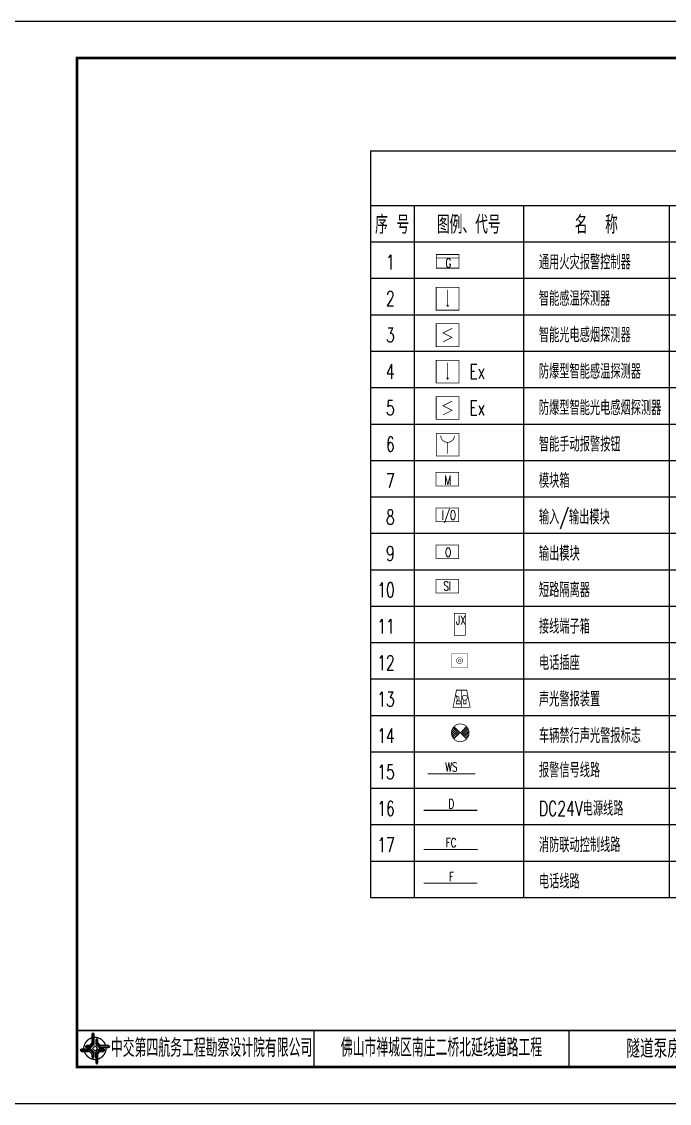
# Model space of a CAD drawing. Header units: millimetres. Extents: x 210068 to 672068, y -299976 to -107099.
# Drawn here: x 505551 to 523320, y -294192 to -264492 of the extents above; entities that cross this region are included whole.
import ezdxf
from ezdxf.enums import TextEntityAlignment as Align

# ---------------------------------------------------------------- set-up
doc = ezdxf.new("R2010")
doc.units = ezdxf.units.MM
doc.header["$LTSCALE"] = 1000
doc.header["$MEASUREMENT"] = 0
for name, color, linetype in [('E-TEXT-PLAN', 7, 'Continuous'), ('E-TEXT-PLAN-DER', 7, 'Continuous'), ('T-CABL-24', 7, 'Continuous'), ('T-CABL-D', 7, 'Continuous'), ('T-CABL-F', 7, 'Continuous'), ('T-CABL-FC', 7, 'Continuous'), ('T-CABL-FS', 7, 'Continuous'), ('T-EQUP', 7, 'Continuous'), ('T-EQUP-FIRE', 7, 'Continuous'), ('T-EQUP-LIST-PLAN', 3, 'Continuous'), ('图框', 7, 'Continuous')]:
    doc.layers.add(name, color=color, linetype=linetype)
doc.styles.add('IDQSTYLE', font='simplex1.shx', dxfattribs={"width": 0.7, "bigfont": 'hztxt.shx'})
doc.styles.get("Standard").update_dxf_attribs({"font": 'simplex1.shx', "width": 0.7, "bigfont": 'HZTXT.shx'})

# ---------------------------------------------------------------- blocks, each defined once
blk = doc.blocks.new('HC001224')
at = {"color": 0, "linetype": 'Continuous', "const_width": 0.2}
blk.add_lwpolyline([(-3.125, 3.125), (3.125, 3.125), (3.125, -3.125), (-3.125, -3.125)], close=True, dxfattribs=at)
blk.add_lwpolyline([(1.25, 1.875), (-1.25, 0.625), (1.25, -0.625), (-1.25, -1.875)], dxfattribs=at)
at = {"layer": 'E-TEXT-PLAN-DER', "color": 0, "style": 'IDQSTYLE', "width": 0.7}
blk.add_attdef('PSFHATT', (5.125, -3.125), '', height=2.5, dxfattribs=at)
blk = doc.blocks.new('HC001223')
at = {"color": 0, "linetype": 'Continuous', "const_width": 0.2}
blk.add_lwpolyline([(-3.125, 3.125), (3.125, 3.125), (3.125, -3.125), (-3.125, -3.125)], close=True, dxfattribs=at)
blk.add_lwpolyline([(0, 2.5), (0, -1.875)], dxfattribs=at)
at = {"color": 0, "linetype": 'Continuous', "const_width": 0.3}
blk.add_lwpolyline([(-0.15, -1.875, 1), (0.15, -1.875, 1)], format="xyb", close=True, dxfattribs=at)
at = {"layer": 'E-TEXT-PLAN-DER', "color": 0, "style": 'IDQSTYLE', "width": 0.7}
blk.add_attdef('PSFHATT', (5.125, -3.125), '', height=2.5, dxfattribs=at)
blk = doc.blocks.new('HC001229')
at = {"color": 0, "linetype": 'Continuous', "const_width": 0.2}
blk.add_lwpolyline([(-3.12, 3.12), (3.12, 3.12), (3.12, -3.12), (-3.12, -3.12)], close=True, dxfattribs=at)
blk.add_lwpolyline([(-1.88, 2.5, 0.198912), (-1.33, 1.17, 0.198912), (0, 0.62, 0.198912), (1.33, 1.17, 0.198912), (1.88, 2.5)], format="xyb", dxfattribs=at)
blk.add_lwpolyline([(0, 0.62), (0, -2.5)], dxfattribs=at)
at = {"layer": 'E-TEXT-PLAN-DER', "color": 0, "style": 'IDQSTYLE', "width": 0.7}
blk.add_attdef('PSFHATT', (5.12, -3.12), '', height=2.5, dxfattribs=at)
blk = doc.blocks.new('HC001172')
at = {"color": 0, "linetype": 'Continuous', "const_width": 0.2}
blk.add_lwpolyline([(-3.12, 1.88), (3.12, 1.88), (3.12, -1.87), (-3.12, -1.87)], close=True, dxfattribs=at)
at = {"color": 0, "style": 'IDQSTYLE', "width": 0.7}
blk.add_attdef('I/O', (-1.54, -0.85), '', height=1.5, dxfattribs=at)
at = {"layer": 'E-TEXT-PLAN-DER', "color": 0, "style": 'IDQSTYLE', "width": 0.7}
blk.add_attdef('PSFHATT', (5.12, -1.87), '', height=1.5, dxfattribs=at)
blk = doc.blocks.new('HC001173')
at = {"color": 0, "linetype": 'Continuous', "const_width": 0.2}
blk.add_lwpolyline([(-3.12, 1.88), (3.12, 1.88), (3.12, -1.87), (-3.12, -1.87)], close=True, dxfattribs=at)
at = {"color": 0, "style": 'IDQSTYLE', "width": 0.7}
blk.add_attdef('M', (-0.77, -0.77), '', height=1.5, dxfattribs=at)
at = {"layer": 'E-TEXT-PLAN-DER', "color": 0, "style": 'IDQSTYLE', "width": 0.7}
blk.add_attdef('PSFHATT', (5.12, -1.87), '', height=1.5, dxfattribs=at)
blk = doc.blocks.new('HC001175')
at = {"color": 0, "linetype": 'Continuous', "const_width": 0.2}
blk.add_lwpolyline([(-3.12, 1.88), (3.12, 1.88), (3.12, -1.87), (-3.12, -1.87)], close=True, dxfattribs=at)
at = {"color": 0, "style": 'IDQSTYLE', "width": 0.7}
blk.add_attdef('O', (-0.61, -0.85), '', height=1.5, dxfattribs=at)
at = {"layer": 'E-TEXT-PLAN-DER', "color": 0, "style": 'IDQSTYLE', "width": 0.7}
blk.add_attdef('PSFHATT', (5.12, -1.87), '', height=1.5, dxfattribs=at)
blk = doc.blocks.new('HC001180')
at = {"color": 0, "linetype": 'Continuous', "const_width": 0.2}
blk.add_lwpolyline([(-3.12, 1.88), (3.12, 1.88), (3.12, -1.87), (-3.12, -1.87)], close=True, dxfattribs=at)
at = {"color": 0, "style": 'IDQSTYLE', "width": 0.7}
blk.add_attdef('SI', (-0.77, -0.85), '', height=1.5, dxfattribs=at)
at = {"layer": 'E-TEXT-PLAN-DER', "color": 0, "style": 'IDQSTYLE', "width": 0.7}
blk.add_attdef('PSFHATT', (5.12, -1.87), '', height=1.5, dxfattribs=at)
blk = doc.blocks.new('HC001164')
at = {"color": 0, "linetype": 'Continuous', "const_width": 0.2}
blk.add_lwpolyline([(-3.12, 1.88), (3.12, 1.88), (3.12, -1.87), (-3.12, -1.87)], close=True, dxfattribs=at)
blk.add_lwpolyline([(-3.12, 0.93), (3.12, 0.93)], dxfattribs=at)
at = {"color": 0, "style": 'IDQSTYLE', "width": 0.7}
blk.add_attdef('G', (-0.59, -1.32), '', height=1.5, dxfattribs=at)
at = {"layer": 'E-TEXT-PLAN-DER', "color": 0, "style": 'IDQSTYLE', "width": 0.7}
blk.add_attdef('PSFHATT', (5.12, -1.87), '', height=1.5, dxfattribs=at)
blk = doc.blocks.new('HC001529')
at = {"color": 0, "linetype": 'Continuous', "const_width": 0.3}
blk.add_lwpolyline([(5, 2.5), (-5, 2.5), (-5, -2.5), (5, -2.5)], close=True, dxfattribs=at)
at = {"color": 0, "style": 'IDQSTYLE', "width": 0.7}
blk.add_attdef('AL', (-1.46, -1.25), '', height=2.5, dxfattribs=at)
at = {"layer": 'E-TEXT-PLAN-DER', "color": 0, "style": 'IDQSTYLE', "width": 0.7}
blk.add_attdef('PSFHATT', (7, -2.5), '', height=2.5, dxfattribs=at)
blk = doc.blocks.new('HC001932040682')
at = {"layer": 'T-EQUP-FIRE', "color": 0, "const_width": 0.2}
blk.add_lwpolyline([(-3.75, 3.125), (3.75, 3.125), (3.75, -3.125), (-3.75, -3.125)], close=True, dxfattribs=at)
for points in [[(1.4, 0, 1), (-1.4, 0, 1)], [(0.6, 0, 1), (-0.6, 0, 1)]]:
    blk.add_lwpolyline(points, format="xyb", close=True, dxfattribs=at)
at = {"color": 0, "width": 0.7}
blk.add_attdef('PSFHATT', (5.75, -3.125), '', height=2.5, dxfattribs=at)
blk = doc.blocks.new('tb')
at = {"lineweight": -3}
h = blk.add_hatch(color=256, dxfattribs=at)
h.paths.add_polyline_path([(-1.23, -0.13), (-3.78, -0.14), (-4.14, -0.41), (-1.4, -0.44), (-0.56, -1.24), (-0.54, -2.62), (-0.27, -2.2), (-0.26, -1.06)])
h.paths.add_polyline_path([(0.13, -1.08), (0.14, -3.86), (0.41, -4.26), (0.44, -1.24), (1.25, -0.43), (2.66, -0.43), (2.26, -0.16), (1.07, -0.15)])
h.paths.add_polyline_path([(1.08, 0.3), (3.62, 0.3), (4.02, 0.56), (1.25, 0.57), (0.43, 1.39), (0.43, 2.8), (0.16, 2.41), (0.15, 1.24)])
h.paths.add_polyline_path([(-0.28, 1.21), (-0.28, 3.99), (-0.56, 4.39), (-0.57, 1.41), (-1.38, 0.6), (-2.74, 0.56), (-2.33, 0.3), (-1.2, 0.29)])
for p, q in [((-0.56, 4.39), (-0.57, 1.41)), ((-1.38, 0.6), (-2.74, 0.56)), ((-0.57, 1.41), (-1.38, 0.6)), ((0.43, 2.8), (0.43, 1.39)), ((0.43, 1.39), (1.25, 0.57)), ((1.25, 0.57), (4.02, 0.56)), ((-4.14, -0.41), (-1.4, -0.44)), ((-1.4, -0.44), (-0.56, -1.24)), ((-0.56, -1.24), (-0.54, -2.62)), ((0.41, -4.26), (0.44, -1.24)), ((0.44, -1.24), (1.25, -0.43)), ((1.25, -0.43), (2.66, -0.43))]:
    blk.add_line(p, q, dxfattribs=at)
at = {"lineweight": -3, "const_width": 0.35, "flags": 128}
for points in [[(-0.9, 3.02, 0.324167), (-3.16, -0.14)], [(2.88, 0.92, 0.324403), (-0.24, 3.15)], [(0.75, -2.86, 0.325418), (3.02, 0.26)], [(-2.98, -0.76, 0.322976), (0.14, -2.98)]]:
    blk.add_lwpolyline(points, format="xyb", dxfattribs=at)
at = {"lineweight": -3, "flags": 128}
for points in [[(-0.9, 3.99), (-0.9, 1.58), (-1.53, 0.91), (-2.34, 0.91), (-2.74, 0.56), (-2.33, 0.3), (-1.2, 0.29), (-0.28, 1.21), (-0.28, 3.99), (-0.56, 4.39)], [(-0.04, 0.77), (0.68, 0.04), (-0.04, -0.69), (-0.77, 0.05)], [(3.62, 0.92), (1.43, 0.92), (0.77, 1.54), (0.77, 2.38), (0.43, 2.8), (0.16, 2.41), (0.15, 1.24), (1.08, 0.3), (3.62, 0.3), (4.02, 0.56)], [(-3.73, -0.76), (-1.54, -0.76), (-0.89, -1.39), (-0.89, -2.21), (-0.54, -2.62), (-0.27, -2.2), (-0.26, -1.06), (-1.23, -0.13), (-3.78, -0.14), (-4.14, -0.41)], [(0.75, -3.85), (0.75, -1.43), (1.4, -0.78), (2.26, -0.78), (2.66, -0.43), (2.26, -0.16), (1.07, -0.15), (0.13, -1.08), (0.14, -3.86), (0.41, -4.26)]]:
    blk.add_lwpolyline(points, close=True, dxfattribs=at)
blk = doc.blocks.new('series')
at = {"width": 0.75}
for tag, height, p in [('页码', 4, (-35, -19)), ('图名', 5, (-220, -282)), ('图号', 5, (-20, -282))]:
    blk.add_attdef(tag, text='', height=height, dxfattribs=at).set_placement(p, align=Align.MIDDLE_CENTER)
blk = doc.blocks.new('HC001937470254')
at = {"color": 0, "linetype": 'Continuous'}
for p, q in [((-2.39, 0.05), (-1.16, -1.18)), ((-2.32, 0.55), (-0.88, -0.9)), ((-2.18, 0.97), (-0.6, -0.61)), ((-1.98, 1.33), (-0.32, -0.33)), ((-1.72, 1.64), (-0.04, -0.04)), ((1.72, 1.64), (0.04, -0.04)), ((1.98, 1.33), (0.32, -0.33)), ((2.18, 0.97), (0.6, -0.61)), ((2.32, 0.55), (0.88, -0.9)), ((2.39, 0.05), (1.16, -1.18)), ((-2.33, -0.58), (-1.44, -1.47)), ((2.33, -0.58), (1.44, -1.47))]:
    blk.add_line(p, q, dxfattribs=at)
at = {"layer": 'T-EQUP-FIRE', "color": 0, "const_width": 0.2}
blk.add_lwpolyline([(0, 2.4, 1), (0, -2.46, 1)], format="xyb", close=True, dxfattribs=at)
for points in [[(1.69, 1.72), (-1.72, -1.75)], [(-1.69, 1.72), (1.72, -1.75)]]:
    blk.add_lwpolyline(points, dxfattribs=at)
at = {"color": 0, "width": 0.7}
blk.add_attdef('PSFHATT', (4.43, -2.46), '', height=2.5, dxfattribs=at)
blk = doc.blocks.new('HC001951073186')
at = {"layer": 'T-EQUP-FIRE', "color": 0, "const_width": 0.2}
blk.add_lwpolyline([(-1.41, 2.34), (1.41, 2.34), (2.34, -2.34), (-2.34, -2.34)], close=True, dxfattribs=at)
for points in [[(-1.09, -0.66), (-1.47, 0.84), (-0.72, 0.46), (-0.72, -0.66)], [(0, 2.34), (0, -2.34)], [(-1.47, -1.41), (-1.47, -0.66), (-0.34, -0.66), (-0.34, -1.41), (-1.47, -1.41)], [(0.55, -0.29), (0.55, -1.41), (1.18, -1.41), (1.18, -0.29)]]:
    blk.add_lwpolyline(points, dxfattribs=at)
blk.add_lwpolyline([(1.35, -0.22, 0.198912), (1.55, 0.27, 0.198912), (1.35, 0.76, 0.198912), (0.86, 0.96, 0.198912), (0.37, 0.76, 0.198912), (0.17, 0.27, 0.198912), (0.37, -0.22, 0.198912), (0.86, -0.42, 0.198912)], format="xyb", close=True, dxfattribs=at)
at = {"color": 0, "width": 0.7}
blk.add_attdef('PSFHATT', (4.34, -2.34), '', height=2.5, dxfattribs=at)

msp = doc.modelspace()

# ---------------------------------------------------------------- linework, layer by layer
msp.add_lwpolyline([(546068.5, -294191.9), (546068.5, -264491.9), (504068.5, -264491.9), (504068.5, -294191.9)], close=True)
for points, const_width in [([(545068.5, -265491.9), (507068.5, -265491.9), (507068.5, -293191.9), (545068.5, -293191.9), (545068.5, -265491.9)], 70), ([(507068.5, -292191.9), (545068.5, -292191.9)], 40)]:
    msp.add_lwpolyline(points, dxfattribs=dict(const_width=const_width))
at = {"layer": 'T-CABL-D', "color": 3, "linetype": 'Continuous', "const_width": 30}
msp.add_lwpolyline([(516583.9, -286145.6), (518056.2, -286145.6)], dxfattribs=at)
at = {"layer": 'T-CABL-F', "color": 140, "linetype": 'Continuous', "const_width": 30}
msp.add_lwpolyline([(516583.9, -288145.6), (518056.2, -288145.6)], dxfattribs=at)
at = {"layer": 'T-CABL-FC', "color": 5, "linetype": 'Continuous', "const_width": 30}
msp.add_lwpolyline([(516583.9, -287224.7), (518062.5, -287224.7)], dxfattribs=at)
at = {"layer": 'T-CABL-FS', "color": 6, "linetype": 'Continuous', "const_width": 30}
msp.add_lwpolyline([(516687.8, -285144.1), (517993.9, -285144.1)], dxfattribs=at)
at = {"layer": 'T-EQUP-LIST-PLAN', "color": 7, "linetype": 'Continuous'}
for p, q in [((515117, -268039.6), (515117, -270539.6)), ((515117, -268039.6), (535275.1, -268039.6)), ((515117, -269539.6), (535275.1, -269539.6)), ((516317, -269539.6), (516317, -270539.6)), ((519317, -269539.6), (519317, -270539.6)), ((523317, -269539.6), (523317, -270539.6)), ((515117, -270539.6), (535275.1, -270539.6)), ((515117, -270539.6), (515117, -271539.6)), ((516317, -270539.6), (516317, -271539.6)), ((519317, -270539.6), (519317, -271539.6)), ((523317, -270539.6), (523317, -271539.6)), ((515117, -271539.6), (515117, -272539.6)), ((515117, -271539.6), (535275.1, -271539.6)), ((515117, -271539.6), (535275.1, -271539.6)), ((516317, -271539.6), (516317, -272539.6)), ((519317, -271539.6), (519317, -272539.6)), ((523317, -271539.6), (523317, -272539.6)), ((515117, -272539.6), (515117, -273539.6)), ((515117, -272539.6), (535275.1, -272539.6)), ((516317, -272539.6), (516317, -273539.6)), ((519317, -272539.6), (519317, -273539.6)), ((523317, -272539.6), (523317, -273539.6)), ((515117, -273539.6), (515117, -274539.6)), ((515117, -273539.6), (535275.1, -273539.6)), ((516317, -273539.6), (516317, -274539.6)), ((519317, -273539.6), (519317, -274539.6)), ((523317, -273539.6), (523317, -274539.6)), ((515117, -274539.6), (515117, -275539.6)), ((515117, -274539.6), (535275.1, -274539.6)), ((516317, -274539.6), (516317, -275539.6)), ((519317, -274539.6), (519317, -275539.6)), ((523317, -274539.6), (523317, -275539.6)), ((515117, -275539.6), (515117, -276539.6)), ((515117, -275539.6), (535275.1, -275539.6)), ((516317, -275539.6), (516317, -276539.6)), ((519317, -275539.6), (519317, -276539.6)), ((523317, -275539.6), (523317, -276539.6)), ((515117, -276539.6), (535275.1, -276539.6)), ((515117, -276539.6), (515117, -277539.6)), ((515117, -276539.6), (535275.1, -276539.6)), ((516317, -276539.6), (516317, -277539.6)), ((519317, -276539.6), (519317, -277539.6)), ((523317, -276539.6), (523317, -277539.6)), ((515117, -277539.6), (515117, -278539.6)), ((515117, -277539.6), (535275.1, -277539.6)), ((516322.2, -277539.6), (516322.2, -278539.6)), ((519317, -277539.6), (519317, -278539.6)), ((523317, -277539.6), (523317, -278539.6)), ((515117, -278539.6), (535275.1, -278539.6)), ((515117, -278539.6), (535275.1, -278539.6)), ((515117, -278539.6), (515117, -279539.6)), ((516317, -278539.6), (516317, -279539.6)), ((519317, -278539.6), (519317, -279539.6)), ((523317, -278539.6), (523317, -279539.6)), ((515117, -279539.6), (515117, -280539.6)), ((515117, -279539.6), (535275.1, -279539.6)), ((516317, -279539.6), (516317, -280539.6)), ((519317, -279539.6), (519317, -280539.6)), ((523317, -279539.6), (523317, -280539.6)), ((515117, -280539.6), (515117, -281539.6)), ((515117, -280539.6), (535275.1, -280539.6)), ((515117, -280539.6), (535275.1, -280539.6)), ((516317, -280539.6), (516317, -281539.6)), ((519317, -280539.6), (519317, -281539.6)), ((523317, -280539.6), (523317, -281539.6)), ((515117, -281539.6), (515117, -282539.6)), ((515117, -281539.6), (535275.1, -281539.6)), ((516317, -281539.6), (516317, -282539.6)), ((519317, -281539.6), (519317, -282539.6)), ((523317, -281539.6), (523317, -282539.6)), ((515117, -282539.6), (515117, -288539.6)), ((515117, -282539.6), (535275.1, -282539.6)), ((516317, -282539.6), (516317, -288539.6)), ((519317, -282539.6), (519317, -288539.6)), ((523317, -282539.6), (523317, -288539.6)), ((515117, -283539.6), (535275.1, -283539.6)), ((515117, -284539.6), (535275.1, -284539.6)), ((515117, -285539.6), (535275.1, -285539.6)), ((516317, -285539.6), (516317, -286539.6)), ((519317, -285539.6), (519317, -286539.6)), ((523317, -285539.6), (523317, -286539.6)), ((515117, -286539.6), (535275.1, -286539.6)), ((515117, -287539.6), (535275.1, -287539.6)), ((515117, -288539.6), (535275.1, -288539.6))]:
    msp.add_line(p, q, dxfattribs=at)
at = {"layer": '图框', "const_width": 40}
for points in [[(513568.5, -292191.9), (513568.5, -293191.9)], [(520568.5, -293191.9), (520568.5, -292191.9)]]:
    msp.add_lwpolyline(points, dxfattribs=at)

# ---------------------------------------------------------------- block references
ref = msp.add_blockref('series', (546068.5, -264491.9), dxfattribs=dict(xscale=100, yscale=100, zscale=100))
ref.add_attrib('页码', '第  15  页    共  19  页', dxfattribs={"height": 400, "width": 0.75}).set_placement((542568.5, -266391.9), align=Align.MIDDLE_CENTER)
ref.add_attrib('图名', '隧道泵房 图例(弱电）', dxfattribs={"height": 500, "width": 0.75}).set_placement((524068.5, -292691.9), align=Align.MIDDLE_CENTER)
ref.add_attrib('图号', 'S5-DQ-01-15', dxfattribs={"height": 480, "width": 0.5}).set_placement((544068.5, -292691.9), align=Align.MIDDLE_CENTER)
at = {"lineweight": -3, "xscale": 100, "yscale": 100, "zscale": 100}
msp.add_blockref('tb', (507568, -292691.4), dxfattribs=at)
at = {"layer": 'E-TEXT-PLAN', "color": 4}
ref = msp.add_blockref('HC001529', (517571.6, -281041), dxfattribs=dict(at, xscale=60, yscale=60, zscale=60, rotation=90))
ref.add_attrib('AL', 'JX', dxfattribs={"color": 0, "height": 240, "width": 0.7}).set_placement((517468.4, -281118.8), align=Align.BOTTOM_LEFT)
at = {"layer": 'T-EQUP', "color": 4}
for name, p, xscale, yscale, zscale in [('HC001932040682', (517567.3, -282034.4), 60, 60, 60), ('HC001951073186', (517620.3, -283081.6), 100, 100, 100), ('HC001937470254', (517582.7, -284014.6), 100, 100, 100)]:
    msp.add_blockref(name, p, dxfattribs=dict(at, xscale=xscale, yscale=yscale, zscale=zscale))
at = {"layer": 'T-EQUP-FIRE', "color": 4}
ref = msp.add_blockref('HC001164', (517238.7, -271073.4), dxfattribs=dict(at, xscale=100, yscale=100, zscale=100))
ref.add_attrib('G', 'G', (517179.8, -271241.8), dxfattribs={"color": 0, "height": 250, "style": 'IDQSTYLE', "width": 0.7})
at = {"layer": 'T-EQUP-FIRE', "color": 4, "xscale": 100, "yscale": 100, "zscale": 100}
for name, p in [('HC001223', (517235.7, -272101.9)), ('HC001224', (517234.9, -273100)), ('HC001223', (517235.7, -274101.9)), ('HC001224', (517234.9, -275100)), ('HC001229', (517235.7, -276105.1))]:
    msp.add_blockref(name, p, dxfattribs=at)
at = {"layer": 'T-EQUP-FIRE', "color": 4}
ref = msp.add_blockref('HC001173', (517230, -277056.7), dxfattribs=dict(at, xscale=100, yscale=100, zscale=100))
ref.add_attrib('M', 'M', (517153, -277207.1), dxfattribs={"color": 0, "height": 250, "style": 'IDQSTYLE', "width": 0.7})
ref = msp.add_blockref('HC001172', (517230, -278033.7), dxfattribs=dict(at, xscale=100, yscale=100, zscale=100))
ref.add_attrib('I/O', 'I/O', (517075.6, -278165.9), dxfattribs={"color": 0, "height": 250, "style": 'IDQSTYLE', "width": 0.7})
ref = msp.add_blockref('HC001175', (517230, -279048.7), dxfattribs=dict(at, xscale=100, yscale=100, zscale=100))
ref.add_attrib('O', 'O', (517169.4, -279185.6), dxfattribs={"color": 0, "height": 250, "style": 'IDQSTYLE', "width": 0.7})
ref = msp.add_blockref('HC001180', (517230, -279995), dxfattribs=dict(at, xscale=100, yscale=100, zscale=100))
ref.add_attrib('SI', 'SI', (517121.5, -280114.3), dxfattribs={"color": 0, "height": 250, "style": 'IDQSTYLE', "width": 0.7})

# ---------------------------------------------------------------- texts
at = {"layer": 'T-CABL-24', "color": 6, "style": 'IDQSTYLE', "width": 0.7}
for s, p in [('D', (517340.9, -285969.3)), ('F', (517340.9, -287969.3))]:
    msp.add_text(s, height=250, dxfattribs=at).set_placement(p, align=Align.MIDDLE_CENTER)
at = {"layer": 'T-CABL-FC', "color": 11, "style": 'IDQSTYLE', "width": 0.7}
msp.add_text('FC', height=250, dxfattribs=at).set_placement((517334.7, -287034.7), align=Align.MIDDLE_CENTER)
at = {"layer": 'T-CABL-FS', "color": 6, "style": 'IDQSTYLE', "width": 0.7}
msp.add_text('WS', height=250, dxfattribs=at).set_placement((517340.9, -284954.1), align=Align.MIDDLE_CENTER)
at = {"layer": 'T-EQUP-LIST-PLAN', "color": 3, "style": 'IDQSTYLE', "width": 0.7}
for s, p in [('序 号', (515717, -270039.6)), ('图例、代号', (517817, -270039.6)), ('名  称', (521317, -270039.6))]:
    msp.add_text(s, height=500, dxfattribs=at).set_placement(p, align=Align.MIDDLE)
for s, p in [('通用火灾报警控制器', (519741.1, -271295.1)), ('智能感温探测器', (519741.1, -272295.1)), ('智能光电感烟探测器', (519741.1, -273295.1)), ('Ex', (517833.2, -274295.1)), ('防爆型智能感温探测器', (519741.1, -274295.1)), ('Ex', (517833.2, -275295.1)), ('防爆型智能光电感烟探测器', (519741.1, -275295.1)), ('智能手动报警按钮', (519741.1, -276295.1)), ('模块箱', (519741.1, -277295.1)), ('输入/输出模块', (519741.1, -278295.1)), ('输出模块', (519741.1, -279295.1)), ('短路隔离器', (519741.1, -280295.1)), ('接线端子箱', (519741.1, -281295.1)), ('电话插座', (519741.1, -282295.1)), ('声光警报装置', (519741.1, -283295.1)), ('车辆禁行声光警报标志', (519741.1, -284295.1)), ('报警信号线路', (519741.1, -285245.3)), ('DC24V电源线路', (519741.1, -286295.1)), ('消防联动控制线路', (519741.1, -287295.1)), ('电话线路', (519741.1, -288295.1))]:
    msp.add_text(s, height=400, dxfattribs=at).set_placement(p)
for s, p in [('1', (515785, -271295.1)), ('2', (515785, -272295.1)), ('3', (515785, -273295.1)), ('4', (515785, -274295.1)), ('5', (515785, -275295.1)), ('6', (515785, -276295.1)), ('7', (515785, -277295.1)), ('8', (515785, -278295.1)), ('9', (515785, -279295.1)), ('10', (515785, -280295.1)), ('11', (515785, -281295.1)), ('12', (515785, -282295.1)), ('13', (515785, -283295.1)), ('14', (515785, -284295.1)), ('15', (515785, -285295.1)), ('16', (515785, -286295.1)), ('17', (515785, -287295.1))]:
    msp.add_text(s, height=400, dxfattribs=at).set_placement(p, align=Align.RIGHT)
at = {"layer": '图框', "width": 0.65}
for s, p in [('中交第四航务工程勘察设计院有限公司', (510761.6, -292667.1)), ('佛山市禅城区南庄二桥北延线道路工程', (517068.5, -292660.4))]:
    msp.add_text(s, height=500, dxfattribs=at).set_placement(p, align=Align.MIDDLE_CENTER)

doc.saveas('drawing.dxf')
